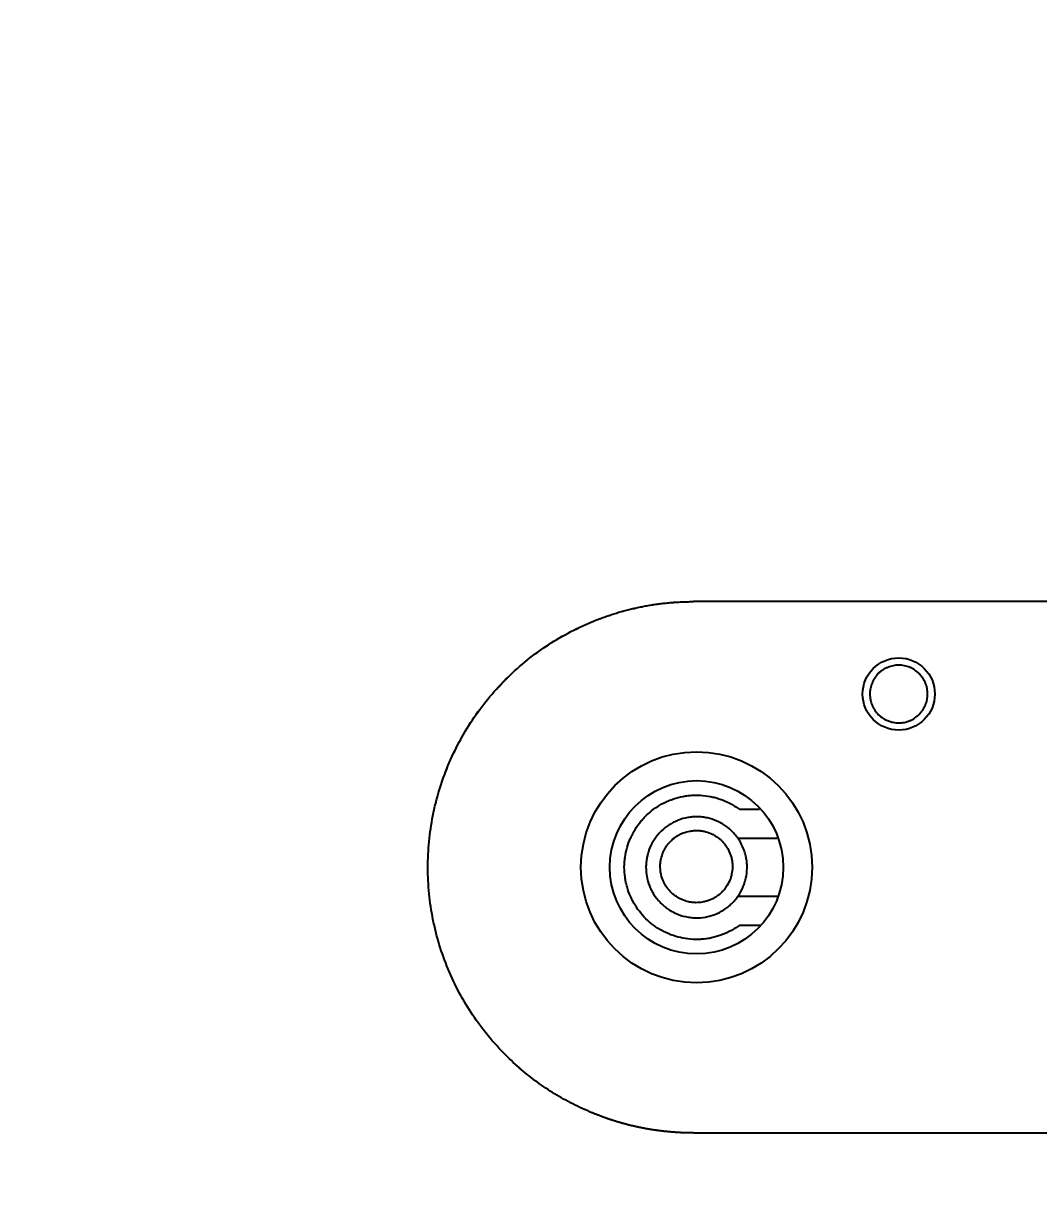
# Model space of a CAD drawing. Extents: x 8541 to 14664, y -60 to 2468.
# Drawn here: x 12240.15 to 12275.29, y 677.59 to 718.04 of the extents above; entities that cross this region are included whole.
import ezdxf

# ---------------------------------------------------------------- set-up
doc = ezdxf.new("R2010")
doc.units = 0
doc.header["$LTSCALE"] = 20
doc.header["$MEASUREMENT"] = 0
doc.layers.get('0').update_dxf_attribs({"linetype": 'CONTINUOUS'})
doc.layers.get('DEFPOINTS').update_dxf_attribs({"linetype": 'CONTINUOUS'})
doc.styles.get("Standard").update_dxf_attribs({"font": 'NanumGothic.ttf'})
doc.dimstyles.get("Standard").update_dxf_attribs({"dimtxt": 2.7, "dimasz": 2.5, "dimexe": 1.5, "dimexo": 1.5, "dimgap": 1.5, "dimtad": 1, "dimdec": 0, "dimlfac": 10, "dimzin": 0, "dimdsep": 46, "dimtxsty": 'Standard', "dimcen": 0, "dimclrt": 2, "dimadec": 0, "dimazin": 0, "dimtfac": 1, "dimtdec": 0, "dimtmove": 0, "dimatfit": 3, "dimfxl": 0, "dimtolj": 1, "dimtzin": 0, "dimarcsym": 0})

# ---------------------------------------------------------------- blocks, each defined once
blk = doc.blocks.new('*D21')
at = {"color": 3, "linetype": 'ByBlock', "lineweight": -2}
for p, q in [((12733.089, 711.028), (12733.089, 34.586)), ((12028.5, 285.868), (12028.5, 34.586)), ((12048.5, 39.586), (12713.089, 39.586))]:
    blk.add_line(p, q, dxfattribs=at)
at = {"color": 3}
for points in [[(12048.5, 42.919), (12048.5, 36.253), (12028.5, 39.586)], [(12713.089, 42.919), (12713.089, 36.253), (12733.089, 39.586)]]:
    blk.add_solid(points, dxfattribs=at)
at = {"layer": 'DEFPOINTS', "color": 0}
for p in [(12733.089, 712.528), (12028.5, 287.368), (12733.089, 39.586)]:
    blk.add_point(p, dxfattribs=at)
at = {"color": 2, "insert": (12377.277, 63.159), "char_height": 25, "attachment_point": 5}
blk.add_mtext('\\A1;{\\fNanumGothic|b0|i0|c129|p50;705}', dxfattribs=at)
blk = doc.blocks.new('A$Cbce1e725')
at = {"color": 7, "linetype": 'Continuous'}
for centre, radius in [((21.2, 133.903), 4), ((27.2, 126.903), 1.25)]:
    blk.add_circle(centre, radius, dxfattribs=at)
for points, knots in [([(22.407, 16.371), (23.388, 19.218), (24.37, 22.065), (26.333, 27.759), (27.314, 30.606), (30.259, 39.147), (32.222, 44.841), (36.148, 56.229), (38.111, 61.922), (42.037, 73.31), (44, 79.004), (46.944, 87.544), (47.926, 90.391), (49.888, 96.084), (51.851, 101.777), (53.813, 107.471), (55.775, 113.164), (56.756, 116.01), (61.661, 130.242), (65.585, 141.626), (69.508, 153.008)], [0, 0, 0, 0, 0.0625, 0.0625, 0.125, 0.125, 0.25, 0.25, 0.375, 0.375, 0.5, 0.5, 0.5625, 0.5625, 0.625, 0.6875, 0.6875, 0.75, 0.75, 1, 1, 1, 1]), ([(70.851, 152.49), (66.927, 141.111), (63.003, 129.731), (58.097, 115.504), (57.116, 112.658), (55.154, 106.967), (53.191, 101.275), (51.229, 95.583), (49.266, 89.892), (48.285, 87.046), (45.34, 78.508), (43.378, 72.815), (39.452, 61.431), (37.489, 55.739), (33.564, 44.354), (31.601, 38.662), (28.657, 30.123), (27.675, 27.277), (25.712, 21.584), (24.731, 18.738), (23.75, 15.892)], [0, 0, 0, 0, 0.25, 0.25, 0.3125, 0.3125, 0.375, 0.4375, 0.4375, 0.5, 0.5, 0.625, 0.625, 0.75, 0.75, 0.875, 0.875, 0.9375, 0.9375, 1, 1, 1, 1]), ([(12, 134.003), (12, 134.02), (12, 134.052), (12, 134.101), (12.001, 134.15), (12.002, 134.198), (12.003, 134.247), (12.004, 134.295), (12.006, 134.344), (12.008, 134.392), (12.01, 134.441), (12.012, 134.489), (12.015, 134.538), (12.018, 134.586), (12.021, 134.634), (12.024, 134.682), (12.028, 134.73), (12.032, 134.778), (12.036, 134.826), (12.04, 134.874), (12.045, 134.922), (12.05, 134.97), (12.055, 135.018), (12.06, 135.066), (12.066, 135.113), (12.072, 135.161), (12.078, 135.209), (12.084, 135.256), (12.091, 135.304), (12.098, 135.351), (12.105, 135.399), (12.112, 135.446), (12.12, 135.493), (12.128, 135.541), (12.136, 135.588), (12.144, 135.635), (12.153, 135.682), (12.162, 135.729), (12.171, 135.776), (12.18, 135.823), (12.19, 135.87), (12.199, 135.917), (12.21, 135.964), (12.22, 136.011), (12.231, 136.058), (12.241, 136.104), (12.252, 136.151), (12.264, 136.197), (12.275, 136.244), (12.287, 136.291), (12.299, 136.337), (12.312, 136.383), (12.324, 136.43), (12.337, 136.476), (12.35, 136.522), (12.364, 136.568), (12.377, 136.615), (12.391, 136.661), (12.405, 136.707), (12.419, 136.753), (12.434, 136.799), (12.449, 136.844), (12.464, 136.89), (12.479, 136.936), (12.495, 136.982), (12.511, 137.028), (12.527, 137.073), (12.543, 137.119), (12.56, 137.164), (12.577, 137.21), (12.594, 137.255), (12.611, 137.301), (12.629, 137.346), (12.646, 137.391), (12.665, 137.437), (12.683, 137.482), (12.787, 137.736), (12.996, 138.189), (13.348, 138.819), (13.748, 139.418), (14.196, 139.984), (14.73, 140.56), (15.355, 141.128), (16.078, 141.666), (16.852, 142.129), (17.67, 142.515), (18.521, 142.821), (19.395, 143.041), (20.287, 143.174), (21.191, 143.218), (22.094, 143.176), (22.987, 143.045), (23.862, 142.826), (24.715, 142.521), (25.535, 142.136), (26.31, 141.673), (27.036, 141.136), (27.708, 140.527), (28.318, 139.857), (28.858, 139.132), (29.323, 138.356), (29.594, 137.783), (29.732, 137.446), (29.766, 137.361), (29.798, 137.276), (29.831, 137.191), (29.862, 137.105), (29.892, 137.019), (29.922, 136.934), (29.95, 136.848), (29.978, 136.761), (30.005, 136.675), (30.031, 136.589), (30.056, 136.502), (30.08, 136.415), (30.103, 136.328), (30.125, 136.241), (30.147, 136.153), (30.168, 136.066), (30.187, 135.978), (30.206, 135.89), (30.224, 135.802), (30.241, 135.714), (30.258, 135.625), (30.273, 135.537), (30.288, 135.448), (30.301, 135.359), (30.314, 135.27), (30.326, 135.181), (30.337, 135.091), (30.347, 135.001), (30.356, 134.912), (30.364, 134.821), (30.372, 134.731), (30.379, 134.641), (30.384, 134.55), (30.389, 134.46), (30.393, 134.369), (30.396, 134.278), (30.398, 134.186), (30.4, 134.095), (30.4, 134.034), (30.4, 134.003)], [0, 0, 0, 0, 0.001688, 0.003374, 0.005059, 0.006743, 0.008424, 0.010104, 0.011783, 0.013461, 0.015137, 0.016812, 0.018485, 0.020158, 0.021829, 0.023499, 0.025168, 0.026836, 0.028503, 0.030169, 0.031834, 0.033498, 0.035162, 0.036825, 0.038487, 0.040148, 0.041809, 0.043469, 0.045129, 0.046788, 0.048447, 0.050105, 0.051764, 0.053421, 0.055079, 0.056736, 0.058394, 0.060051, 0.061708, 0.063365, 0.065022, 0.066679, 0.068337, 0.069994, 0.071652, 0.07331, 0.074968, 0.076627, 0.078286, 0.079946, 0.081606, 0.083266, 0.084928, 0.08659, 0.088252, 0.089915, 0.091579, 0.093244, 0.09491, 0.096577, 0.098244, 0.099913, 0.101583, 0.103254, 0.104926, 0.106599, 0.108273, 0.109949, 0.111626, 0.113304, 0.114984, 0.116665, 0.118348, 0.120032, 0.121718, 0.123406, 0.125095, 0.150232, 0.17514, 0.199975, 0.224892, 0.250047, 0.281416, 0.312482, 0.343551, 0.374925, 0.406303, 0.437371, 0.468436, 0.499798, 0.531191, 0.562273, 0.593348, 0.624719, 0.656134, 0.687239, 0.71834, 0.749742, 0.78116, 0.81227, 0.843382, 0.874802, 0.877969, 0.881131, 0.884287, 0.887438, 0.890584, 0.893726, 0.896863, 0.899996, 0.903126, 0.906252, 0.909375, 0.912495, 0.915613, 0.918729, 0.921843, 0.924955, 0.928066, 0.931177, 0.934286, 0.937396, 0.940505, 0.943615, 0.946725, 0.949837, 0.952949, 0.956063, 0.959179, 0.962298, 0.965419, 0.968542, 0.971669, 0.974799, 0.977933, 0.981071, 0.984213, 0.98736, 0.990512, 0.993669, 0.996832, 1, 1, 1, 1]), ([(12, 134.003), (12, 129.737), (12, 125.47), (12, 119.07), (12, 116.937), (12, 112.67), (12, 106.27), (12, 97.737), (12, 91.337), (12, 87.07), (12, 84.937), (12, 82.803)], [0, 0, 0, 0, 0.25, 0.25, 0.375, 0.375, 0.5, 0.75, 0.875, 0.875, 1, 1, 1, 1]), ([(30.4, 82.803), (30.4, 84.937), (30.4, 87.07), (30.4, 91.337), (30.4, 97.737), (30.4, 106.27), (30.4, 112.67), (30.4, 116.937), (30.4, 119.07), (30.4, 125.47), (30.4, 129.737), (30.4, 134.003)], [0, 0, 0, 0, 0.125, 0.125, 0.25, 0.5, 0.625, 0.625, 0.75, 0.75, 1, 1, 1, 1])]:
    blk.add_open_spline(points, degree=3, knots=knots, dxfattribs=at)
blk = doc.blocks.new('A$C8fdb0f02')
at = {"color": 7, "linetype": 'Continuous'}
for centre, radius in [((222, 27.202), 1.25), ((215, 21.202), 4), ((215, 21.202), 3)]:
    blk.add_circle(centre, radius, dxfattribs=at)
for points, knots in [([(196.413, 70.853), (207.792, 66.929), (219.172, 63.005), (233.4, 58.099), (236.245, 57.118), (241.937, 55.155), (247.628, 53.193), (253.32, 51.23), (259.012, 49.267), (261.858, 48.286), (270.396, 45.342), (276.088, 43.379), (287.472, 39.454), (293.164, 37.491), (304.549, 33.565), (310.241, 31.603), (318.78, 28.658), (321.626, 27.677), (327.319, 25.714), (330.165, 24.733), (333.011, 23.751)], [0, 0, 0, 0, 0.25, 0.25, 0.3125, 0.3125, 0.375, 0.4375, 0.4375, 0.5, 0.5, 0.625, 0.625, 0.75, 0.75, 0.875, 0.875, 0.9375, 0.9375, 1, 1, 1, 1]), ([(332.532, 22.409), (329.685, 23.39), (326.838, 24.372), (321.144, 26.335), (318.297, 27.316), (309.756, 30.261), (304.062, 32.224), (292.675, 36.15), (286.981, 38.113), (275.593, 42.039), (269.9, 44.002), (261.359, 46.946), (258.513, 47.927), (252.819, 49.89), (247.126, 51.853), (241.432, 53.815), (235.739, 55.777), (232.893, 56.758), (218.661, 61.663), (207.278, 65.586), (195.895, 69.509)], [0, 0, 0, 0, 0.0625, 0.0625, 0.125, 0.125, 0.25, 0.25, 0.375, 0.375, 0.5, 0.5, 0.5625, 0.5625, 0.625, 0.6875, 0.6875, 0.75, 0.75, 1, 1, 1, 1]), ([(214.9, 12.002), (214.884, 12.002), (214.851, 12.002), (214.802, 12.002), (214.754, 12.003), (214.705, 12.003), (214.656, 12.005), (214.608, 12.006), (214.559, 12.008), (214.511, 12.009), (214.462, 12.012), (214.414, 12.014), (214.366, 12.017), (214.317, 12.019), (214.269, 12.023), (214.221, 12.026), (214.173, 12.03), (214.125, 12.033), (214.077, 12.038), (214.029, 12.042), (213.981, 12.047), (213.933, 12.051), (213.885, 12.057), (213.837, 12.062), (213.79, 12.067), (213.742, 12.073), (213.694, 12.079), (213.647, 12.086), (213.599, 12.092), (213.552, 12.099), (213.504, 12.106), (213.457, 12.114), (213.41, 12.121), (213.362, 12.129), (213.315, 12.137), (213.268, 12.146), (213.221, 12.154), (213.174, 12.163), (213.127, 12.172), (213.08, 12.182), (213.033, 12.191), (212.986, 12.201), (212.939, 12.211), (212.892, 12.222), (212.846, 12.232), (212.799, 12.243), (212.752, 12.254), (212.706, 12.265), (212.659, 12.277), (212.613, 12.289), (212.566, 12.301), (212.52, 12.313), (212.473, 12.326), (212.427, 12.339), (212.381, 12.352), (212.335, 12.365), (212.289, 12.379), (212.243, 12.393), (212.196, 12.407), (212.15, 12.421), (212.105, 12.436), (212.059, 12.45), (212.013, 12.466), (211.967, 12.481), (211.921, 12.497), (211.876, 12.512), (211.83, 12.528), (211.784, 12.545), (211.739, 12.561), (211.693, 12.578), (211.648, 12.595), (211.602, 12.613), (211.557, 12.63), (211.512, 12.648), (211.467, 12.666), (211.421, 12.684), (211.167, 12.789), (210.714, 12.998), (210.084, 13.35), (209.485, 13.75), (208.919, 14.198), (208.343, 14.731), (207.775, 15.356), (207.237, 16.08), (206.774, 16.854), (206.388, 17.672), (206.082, 18.523), (205.862, 19.397), (205.729, 20.289), (205.686, 21.192), (205.728, 22.096), (205.858, 22.989), (206.077, 23.864), (206.382, 24.716), (206.767, 25.536), (207.23, 26.312), (207.768, 27.038), (208.376, 27.709), (209.047, 28.32), (209.772, 28.86), (210.547, 29.325), (211.121, 29.595), (211.457, 29.733), (211.542, 29.767), (211.627, 29.8), (211.713, 29.832), (211.798, 29.863), (211.884, 29.894), (211.97, 29.923), (212.055, 29.952), (212.142, 29.979), (212.228, 30.006), (212.315, 30.032), (212.401, 30.057), (212.488, 30.081), (212.575, 30.105), (212.662, 30.127), (212.75, 30.149), (212.837, 30.169), (212.925, 30.189), (213.013, 30.208), (213.101, 30.226), (213.189, 30.243), (213.278, 30.259), (213.366, 30.275), (213.455, 30.289), (213.544, 30.303), (213.633, 30.316), (213.723, 30.327), (213.812, 30.338), (213.902, 30.349), (213.992, 30.358), (214.082, 30.366), (214.172, 30.374), (214.262, 30.38), (214.353, 30.386), (214.444, 30.391), (214.534, 30.395), (214.626, 30.398), (214.717, 30.4), (214.808, 30.401), (214.869, 30.401), (214.9, 30.402)], [0, 0, 0, 0, 0.001688, 0.003374, 0.005059, 0.006743, 0.008424, 0.010104, 0.011783, 0.013461, 0.015137, 0.016812, 0.018485, 0.020158, 0.021829, 0.023499, 0.025168, 0.026836, 0.028503, 0.030169, 0.031834, 0.033498, 0.035162, 0.036825, 0.038487, 0.040148, 0.041809, 0.043469, 0.045129, 0.046788, 0.048447, 0.050105, 0.051764, 0.053421, 0.055079, 0.056736, 0.058394, 0.060051, 0.061708, 0.063365, 0.065022, 0.066679, 0.068337, 0.069994, 0.071652, 0.07331, 0.074968, 0.076627, 0.078286, 0.079946, 0.081606, 0.083266, 0.084928, 0.08659, 0.088252, 0.089915, 0.091579, 0.093244, 0.09491, 0.096577, 0.098244, 0.099913, 0.101583, 0.103254, 0.104926, 0.106599, 0.108273, 0.109949, 0.111626, 0.113304, 0.114984, 0.116665, 0.118348, 0.120032, 0.121718, 0.123406, 0.125095, 0.150232, 0.17514, 0.199975, 0.224892, 0.250047, 0.281416, 0.312482, 0.343551, 0.374925, 0.406303, 0.437371, 0.468436, 0.499798, 0.531191, 0.562273, 0.593348, 0.624719, 0.656134, 0.687239, 0.71834, 0.749742, 0.78116, 0.81227, 0.843382, 0.874802, 0.877969, 0.881131, 0.884287, 0.887438, 0.890584, 0.893726, 0.896863, 0.899996, 0.903126, 0.906252, 0.909375, 0.912495, 0.915613, 0.918729, 0.921843, 0.924955, 0.928066, 0.931177, 0.934286, 0.937396, 0.940505, 0.943615, 0.946725, 0.949837, 0.952949, 0.956063, 0.959179, 0.962298, 0.965419, 0.968542, 0.971669, 0.974799, 0.977933, 0.981071, 0.984213, 0.98736, 0.990512, 0.993669, 0.996832, 1, 1, 1, 1]), ([(266.1, 30.402), (263.967, 30.402), (261.833, 30.402), (257.566, 30.402), (251.166, 30.402), (242.633, 30.402), (236.233, 30.402), (231.966, 30.402), (229.833, 30.402), (223.433, 30.402), (219.166, 30.402), (214.9, 30.402)], [0, 0, 0, 0, 0.125, 0.125, 0.25, 0.5, 0.625, 0.625, 0.75, 0.75, 1, 1, 1, 1]), ([(222, 26.202), (221.934, 26.202), (221.869, 26.209), (221.773, 26.228), (221.742, 26.236), (221.679, 26.255), (221.648, 26.267), (221.557, 26.304), (221.499, 26.335), (221.431, 26.38), (221.418, 26.389), (221.391, 26.409), (221.378, 26.419), (221.34, 26.45), (221.316, 26.472), (221.247, 26.541), (221.205, 26.591), (221.151, 26.673), (221.134, 26.702), (221.103, 26.759), (221.076, 26.818), (221.054, 26.88), (221.039, 26.927), (221.035, 26.942), (221.027, 26.974), (221.023, 26.99), (221.007, 27.071), (221, 27.135), (221, 27.233), (221.002, 27.266), (221.006, 27.315), (221.009, 27.331), (221.014, 27.363), (221.016, 27.38), (221.033, 27.46), (221.052, 27.522), (221.083, 27.598), (221.089, 27.613), (221.103, 27.642), (221.111, 27.657), (221.134, 27.701), (221.151, 27.729), (221.204, 27.81), (221.245, 27.861), (221.303, 27.919), (221.315, 27.931), (221.34, 27.953), (221.377, 27.985), (221.443, 28.033), (221.499, 28.066), (221.542, 28.089), (221.557, 28.097), (221.587, 28.111), (221.602, 28.118), (221.678, 28.149), (221.74, 28.168), (221.836, 28.188), (221.868, 28.193), (221.934, 28.2), (221.967, 28.201), (222.065, 28.202), (222.13, 28.195), (222.226, 28.176), (222.258, 28.167), (222.321, 28.148), (222.382, 28.126), (222.441, 28.098), (222.485, 28.075), (222.499, 28.067), (222.527, 28.051), (222.541, 28.042), (222.61, 27.996), (222.66, 27.955), (222.729, 27.887), (222.751, 27.862), (222.782, 27.824), (222.792, 27.811), (222.812, 27.785), (222.821, 27.771), (222.867, 27.703), (222.897, 27.646), (222.929, 27.57), (222.934, 27.555), (222.946, 27.524), (222.951, 27.508), (222.965, 27.461), (222.973, 27.429), (222.993, 27.334), (223, 27.269), (223, 27.187), (222.999, 27.17), (222.998, 27.138), (222.997, 27.121), (222.992, 27.072), (222.982, 27.008), (222.966, 26.945), (222.951, 26.898), (222.946, 26.882), (222.935, 26.851), (222.929, 26.836), (222.898, 26.76), (222.867, 26.702), (222.814, 26.621), (222.794, 26.594), (222.763, 26.556), (222.752, 26.543), (222.73, 26.519), (222.719, 26.507), (222.662, 26.449), (222.611, 26.408), (222.543, 26.363), (222.529, 26.354), (222.501, 26.337), (222.487, 26.329), (222.443, 26.306), (222.414, 26.292), (222.323, 26.254), (222.261, 26.235), (222.131, 26.208), (222.066, 26.202), (222, 26.202)], [0, 0, 0, 0, 0.03125, 0.03125, 0.046875, 0.046875, 0.0625, 0.0625, 0.09375, 0.09375, 0.101563, 0.101563, 0.109375, 0.109375, 0.125, 0.125, 0.15625, 0.15625, 0.171875, 0.171875, 0.1875, 0.203125, 0.203125, 0.210938, 0.210938, 0.21875, 0.21875, 0.25, 0.25, 0.265625, 0.265625, 0.273438, 0.273438, 0.28125, 0.28125, 0.3125, 0.3125, 0.320313, 0.320313, 0.328125, 0.328125, 0.34375, 0.34375, 0.375, 0.375, 0.382813, 0.382813, 0.390625, 0.40625, 0.421875, 0.421875, 0.429687, 0.429687, 0.4375, 0.4375, 0.46875, 0.46875, 0.484375, 0.484375, 0.5, 0.5, 0.53125, 0.53125, 0.546875, 0.546875, 0.5625, 0.578125, 0.578125, 0.585938, 0.585938, 0.59375, 0.59375, 0.625, 0.625, 0.640625, 0.640625, 0.648437, 0.648437, 0.65625, 0.65625, 0.6875, 0.6875, 0.695312, 0.695312, 0.703125, 0.703125, 0.71875, 0.71875, 0.75, 0.75, 0.757812, 0.757812, 0.765625, 0.765625, 0.78125, 0.796875, 0.796875, 0.804687, 0.804687, 0.8125, 0.8125, 0.84375, 0.84375, 0.859375, 0.859375, 0.867187, 0.867187, 0.875, 0.875, 0.90625, 0.90625, 0.914062, 0.914062, 0.921875, 0.921875, 0.9375, 0.9375, 0.96875, 0.96875, 1, 1, 1, 1]), ([(216.498, 19.202), (216.452, 19.167), (216.405, 19.135), (216.332, 19.088), (216.307, 19.073), (216.257, 19.043), (216.232, 19.029), (216.105, 18.959), (215.896, 18.863), (215.676, 18.795), (215.535, 18.761), (215.507, 18.755), (215.45, 18.744), (215.364, 18.728), (215.22, 18.71), (215.105, 18.703), (215.018, 18.701), (214.989, 18.701), (214.93, 18.702), (214.902, 18.703), (214.757, 18.711), (214.644, 18.726), (214.418, 18.77), (214.307, 18.799), (214.17, 18.846), (214.143, 18.856), (214.089, 18.877), (214.008, 18.909), (213.93, 18.945), (213.776, 19.022), (213.677, 19.08), (213.534, 19.177), (213.487, 19.211), (213.419, 19.265), (213.397, 19.284), (213.353, 19.321), (213.331, 19.34), (213.225, 19.437), (213.146, 19.521), (213.001, 19.698), (212.934, 19.791), (212.858, 19.915), (212.844, 19.94), (212.815, 19.99), (212.774, 20.067), (212.737, 20.144), (212.668, 20.302), (212.629, 20.41), (212.589, 20.548), (212.581, 20.576), (212.567, 20.632), (212.561, 20.661), (212.543, 20.746), (212.532, 20.802), (212.508, 20.973), (212.5, 21.087), (212.5, 21.259), (212.502, 21.316), (212.508, 21.402), (212.511, 21.431), (212.517, 21.489), (212.521, 21.517), (212.541, 21.661), (212.566, 21.773), (212.629, 21.994), (212.668, 22.102), (212.726, 22.234), (212.738, 22.26), (212.763, 22.313), (212.776, 22.339), (212.817, 22.416), (212.845, 22.466), (212.935, 22.613), (213.001, 22.706), (213.111, 22.839), (213.149, 22.883), (213.208, 22.945), (213.229, 22.966), (213.27, 23.007), (213.291, 23.027), (213.398, 23.124), (213.489, 23.195), (213.678, 23.325), (213.777, 23.383), (213.907, 23.447), (213.933, 23.46), (213.986, 23.484), (214.066, 23.519), (214.147, 23.549), (214.31, 23.605), (214.421, 23.634), (214.59, 23.667), (214.647, 23.676), (214.734, 23.687), (214.763, 23.69), (214.821, 23.695), (214.849, 23.697), (214.994, 23.704), (215.108, 23.702), (215.336, 23.681), (215.45, 23.662), (215.591, 23.629), (215.619, 23.622), (215.675, 23.606), (215.758, 23.582), (215.84, 23.554), (216.001, 23.492), (216.105, 23.444), (216.257, 23.361), (216.306, 23.331), (216.404, 23.269), (216.452, 23.236), (216.498, 23.202)], [0, 0, 0, 0, 0.015625, 0.015625, 0.023438, 0.023438, 0.03125, 0.03125, 0.0625, 0.09375, 0.09375, 0.101563, 0.101563, 0.109375, 0.125, 0.140625, 0.140625, 0.148437, 0.148437, 0.15625, 0.15625, 0.1875, 0.1875, 0.21875, 0.21875, 0.226562, 0.226562, 0.234375, 0.25, 0.25, 0.28125, 0.28125, 0.296875, 0.296875, 0.304687, 0.304687, 0.3125, 0.3125, 0.34375, 0.34375, 0.375, 0.375, 0.382812, 0.382812, 0.390625, 0.40625, 0.40625, 0.4375, 0.4375, 0.445312, 0.445312, 0.453125, 0.453125, 0.46875, 0.46875, 0.5, 0.5, 0.515625, 0.515625, 0.523437, 0.523437, 0.53125, 0.53125, 0.5625, 0.5625, 0.59375, 0.59375, 0.601562, 0.601562, 0.609375, 0.609375, 0.625, 0.625, 0.65625, 0.65625, 0.671875, 0.671875, 0.679687, 0.679687, 0.6875, 0.6875, 0.71875, 0.71875, 0.75, 0.75, 0.757812, 0.757812, 0.765625, 0.78125, 0.78125, 0.8125, 0.8125, 0.828125, 0.828125, 0.835937, 0.835937, 0.84375, 0.84375, 0.875, 0.875, 0.90625, 0.90625, 0.914062, 0.914062, 0.921875, 0.9375, 0.9375, 0.96875, 0.96875, 0.984375, 0.984375, 1, 1, 1, 1]), ([(216.75, 21.166), (216.747, 21.051), (216.734, 20.937), (216.697, 20.769), (216.682, 20.714), (216.655, 20.632), (216.645, 20.605), (216.625, 20.551), (216.614, 20.524), (216.556, 20.394), (216.501, 20.294), (216.419, 20.177), (216.401, 20.153), (216.366, 20.108), (216.348, 20.085), (216.292, 20.02), (216.214, 19.937), (216.127, 19.862), (216.06, 19.809), (216.037, 19.792), (215.99, 19.759), (215.966, 19.742), (215.845, 19.665), (215.743, 19.613), (215.584, 19.551), (215.529, 19.533), (215.446, 19.509), (215.418, 19.502), (215.362, 19.489), (215.334, 19.484), (215.193, 19.458), (215.079, 19.45), (214.936, 19.453), (214.907, 19.454), (214.85, 19.458), (214.821, 19.461), (214.735, 19.471), (214.679, 19.48), (214.512, 19.517), (214.403, 19.552), (214.271, 19.61), (214.245, 19.623), (214.194, 19.648), (214.168, 19.662), (214.093, 19.704), (213.997, 19.764), (213.906, 19.834), (213.841, 19.89), (213.82, 19.909), (213.778, 19.949), (213.757, 19.969), (213.658, 20.073), (213.587, 20.162), (213.495, 20.307), (213.467, 20.356), (213.427, 20.433), (213.415, 20.459), (213.391, 20.512), (213.38, 20.538), (213.328, 20.671), (213.297, 20.781), (213.272, 20.922), (213.268, 20.951), (213.26, 21.008), (213.257, 21.037), (213.251, 21.123), (213.249, 21.18), (213.251, 21.266), (213.252, 21.295), (213.256, 21.353), (213.259, 21.381), (213.269, 21.467), (213.279, 21.523), (213.316, 21.69), (213.351, 21.799), (213.409, 21.931), (213.421, 21.957), (213.447, 22.009), (213.46, 22.034), (213.502, 22.109), (213.563, 22.205), (213.633, 22.296), (213.689, 22.361), (213.708, 22.382), (213.748, 22.424), (213.768, 22.445), (213.872, 22.544), (213.961, 22.615), (214.106, 22.707), (214.155, 22.735), (214.258, 22.788), (214.311, 22.811), (214.471, 22.874), (214.58, 22.904), (214.722, 22.93), (214.75, 22.934), (214.808, 22.941), (214.836, 22.944), (214.922, 22.951), (215.036, 22.954), (215.15, 22.946), (215.235, 22.936), (215.263, 22.932), (215.32, 22.922), (215.349, 22.917), (215.489, 22.886), (215.598, 22.85), (215.755, 22.782), (215.806, 22.756), (215.881, 22.714), (215.906, 22.699), (215.955, 22.668), (215.979, 22.653), (216.096, 22.571), (216.183, 22.497), (216.282, 22.393), (216.301, 22.372), (216.339, 22.329), (216.357, 22.306), (216.411, 22.239), (216.444, 22.192), (216.536, 22.048), (216.588, 21.946), (216.64, 21.812), (216.65, 21.785), (216.668, 21.73), (216.677, 21.703), (216.7, 21.62), (216.725, 21.509), (216.74, 21.396), (216.747, 21.31), (216.748, 21.282), (216.75, 21.224), (216.75, 21.195), (216.75, 21.166)], [0, 0, 0, 0, 0.03125, 0.03125, 0.046875, 0.046875, 0.054687, 0.054687, 0.0625, 0.0625, 0.09375, 0.09375, 0.101562, 0.101562, 0.109375, 0.109375, 0.125, 0.140625, 0.140625, 0.148437, 0.148437, 0.15625, 0.15625, 0.1875, 0.1875, 0.203125, 0.203125, 0.210937, 0.210937, 0.21875, 0.21875, 0.25, 0.25, 0.257812, 0.257812, 0.265625, 0.265625, 0.28125, 0.28125, 0.3125, 0.3125, 0.320312, 0.320312, 0.328125, 0.328125, 0.34375, 0.359375, 0.359375, 0.367187, 0.367187, 0.375, 0.375, 0.40625, 0.40625, 0.421875, 0.421875, 0.429687, 0.429687, 0.4375, 0.4375, 0.46875, 0.46875, 0.476562, 0.476562, 0.484375, 0.484375, 0.5, 0.5, 0.507812, 0.507812, 0.515625, 0.515625, 0.53125, 0.53125, 0.5625, 0.5625, 0.570312, 0.570312, 0.578125, 0.578125, 0.59375, 0.609375, 0.609375, 0.617187, 0.617187, 0.625, 0.625, 0.65625, 0.65625, 0.671875, 0.671875, 0.6875, 0.6875, 0.71875, 0.71875, 0.726562, 0.726562, 0.734375, 0.734375, 0.75, 0.765625, 0.765625, 0.773437, 0.773437, 0.78125, 0.78125, 0.8125, 0.8125, 0.828125, 0.828125, 0.835937, 0.835937, 0.84375, 0.84375, 0.875, 0.875, 0.882812, 0.882812, 0.890625, 0.890625, 0.90625, 0.90625, 0.9375, 0.9375, 0.945312, 0.945312, 0.953125, 0.953125, 0.96875, 0.984375, 0.984375, 0.992187, 0.992187, 1, 1, 1, 1]), ([(216.243, 21.201), (216.244, 21.243), (216.243, 21.284), (216.237, 21.365), (216.226, 21.446), (216.208, 21.526), (216.191, 21.585), (216.185, 21.604), (216.172, 21.643), (216.165, 21.662), (216.128, 21.758), (216.091, 21.831), (216.025, 21.934), (216.001, 21.967), (215.963, 22.016), (215.95, 22.031), (215.923, 22.063), (215.909, 22.078), (215.839, 22.151), (215.777, 22.204), (215.693, 22.263), (215.676, 22.274), (215.641, 22.296), (215.623, 22.307), (215.569, 22.337), (215.533, 22.355), (215.421, 22.404), (215.343, 22.429), (215.243, 22.452), (215.222, 22.456), (215.182, 22.462), (215.162, 22.465), (215.101, 22.473), (215.019, 22.478), (214.938, 22.476), (214.877, 22.471), (214.856, 22.469), (214.815, 22.464), (214.795, 22.461), (214.694, 22.443), (214.615, 22.421), (214.501, 22.376), (214.464, 22.36), (214.39, 22.322), (214.355, 22.302), (214.251, 22.236), (214.187, 22.186), (214.113, 22.115), (214.099, 22.1), (214.07, 22.07), (214.029, 22.024), (213.967, 21.943), (213.923, 21.874), (213.893, 21.821), (213.884, 21.803), (213.865, 21.766), (213.857, 21.747), (213.815, 21.653), (213.79, 21.576), (213.764, 21.456), (213.757, 21.416), (213.75, 21.355), (213.748, 21.334), (213.745, 21.293), (213.744, 21.273), (213.743, 21.211), (213.744, 21.17), (213.75, 21.088), (213.755, 21.047), (213.777, 20.926), (213.799, 20.848), (213.836, 20.753), (213.844, 20.734), (213.861, 20.697), (213.87, 20.678), (213.898, 20.623), (213.918, 20.587), (213.984, 20.484), (214.034, 20.42), (214.106, 20.346), (214.12, 20.332), (214.15, 20.304), (214.196, 20.262), (214.277, 20.2), (214.346, 20.157), (214.399, 20.127), (214.417, 20.117), (214.454, 20.099), (214.473, 20.09), (214.567, 20.049), (214.644, 20.024), (214.764, 19.997), (214.804, 19.99), (214.865, 19.983), (214.886, 19.981), (214.927, 19.978), (214.948, 19.977), (215.05, 19.975), (215.131, 19.981), (215.232, 19.999), (215.252, 20.003), (215.292, 20.013), (215.312, 20.018), (215.371, 20.034), (215.41, 20.047), (215.524, 20.092), (215.597, 20.129), (215.684, 20.184), (215.701, 20.196), (215.734, 20.22), (215.784, 20.256), (215.86, 20.323), (215.916, 20.383), (215.97, 20.445), (215.995, 20.478), (216.066, 20.578), (216.105, 20.649), (216.155, 20.762), (216.169, 20.8), (216.195, 20.878), (216.206, 20.918), (216.232, 21.038), (216.242, 21.119), (216.243, 21.201)], [0, 0, 0, 0, 0.015625, 0.015625, 0.03125, 0.046875, 0.046875, 0.054687, 0.054687, 0.0625, 0.0625, 0.09375, 0.09375, 0.109375, 0.109375, 0.117187, 0.117187, 0.125, 0.125, 0.15625, 0.15625, 0.164062, 0.164062, 0.171875, 0.171875, 0.1875, 0.1875, 0.21875, 0.21875, 0.226562, 0.226562, 0.234375, 0.234375, 0.25, 0.265625, 0.265625, 0.273437, 0.273437, 0.28125, 0.28125, 0.3125, 0.3125, 0.328125, 0.328125, 0.34375, 0.34375, 0.375, 0.375, 0.382812, 0.382812, 0.390625, 0.40625, 0.421875, 0.421875, 0.429687, 0.429687, 0.4375, 0.4375, 0.46875, 0.46875, 0.484375, 0.484375, 0.492187, 0.492187, 0.5, 0.5, 0.515625, 0.515625, 0.53125, 0.53125, 0.5625, 0.5625, 0.570312, 0.570312, 0.578125, 0.578125, 0.59375, 0.59375, 0.625, 0.625, 0.632812, 0.632812, 0.640625, 0.65625, 0.671875, 0.671875, 0.679687, 0.679687, 0.6875, 0.6875, 0.71875, 0.71875, 0.734375, 0.734375, 0.742187, 0.742187, 0.75, 0.75, 0.78125, 0.78125, 0.789062, 0.789062, 0.796875, 0.796875, 0.8125, 0.8125, 0.84375, 0.84375, 0.851562, 0.851562, 0.859375, 0.875, 0.890625, 0.890625, 0.90625, 0.90625, 0.9375, 0.9375, 0.953125, 0.953125, 0.96875, 0.96875, 1, 1, 1, 1]), ([(214.9, 12.002), (219.166, 12.002), (223.433, 12.002), (229.833, 12.002), (231.966, 12.002), (236.233, 12.002), (242.633, 12.002), (251.166, 12.002), (257.566, 12.002), (261.833, 12.002), (263.967, 12.002), (266.1, 12.002)], [0, 0, 0, 0, 0.25, 0.25, 0.375, 0.375, 0.5, 0.75, 0.875, 0.875, 1, 1, 1, 1])]:
    blk.add_open_spline(points, degree=3, knots=knots, dxfattribs=at)
for points in [[(195.924, 69.435), (210.873, 64.28), (240.883, 53.932), (286.15, 38.323), (316.674, 27.798), (332.008, 22.51)], [(217.179, 23.202), (216.952, 23.202), (216.725, 23.202), (216.498, 23.202)], [(217.785, 22.202), (217.335, 22.202), (216.886, 22.202), (216.436, 22.202)], [(216.436, 20.202), (216.895, 20.202), (217.353, 20.202), (217.812, 20.202)], [(216.498, 19.202), (216.736, 19.202), (216.973, 19.202), (217.211, 19.202)]]:
    blk.add_open_spline(points, degree=3, dxfattribs=at)
at = {"rotation": 90}
blk.add_blockref('A$Cbce1e725', (348.903, 0.002), dxfattribs=at)

msp = doc.modelspace()

# ---------------------------------------------------------------- block references
msp.add_blockref('A$C8fdb0f02', (12048.449, 667.615))

# ---------------------------------------------------------------- dimensions: what is measured, and where the dimension line sits
dim = msp.add_linear_dim(base=(12733.089, 39.586), p1=(12028.5, 287.368), p2=(12733.089, 712.528), text='{\\fNanumGothic|b0|i0|c129|p50;<>}', dimstyle='Standard', override={"dimtxt": 25, "dimasz": 20, "dimexe": 5, "dimgap": 10, "dimlfac": 1, "dimzin": 12, "dimclrd": 3, "dimclre": 3, "dimazin": 2, "dimarcsym": 1})
dim.commit()
dim.dimension.update_dxf_attribs({"geometry": '*D21', "text_midpoint": (12377.277, 39.586), "dimtype": 160})

doc.saveas('drawing.dxf')
